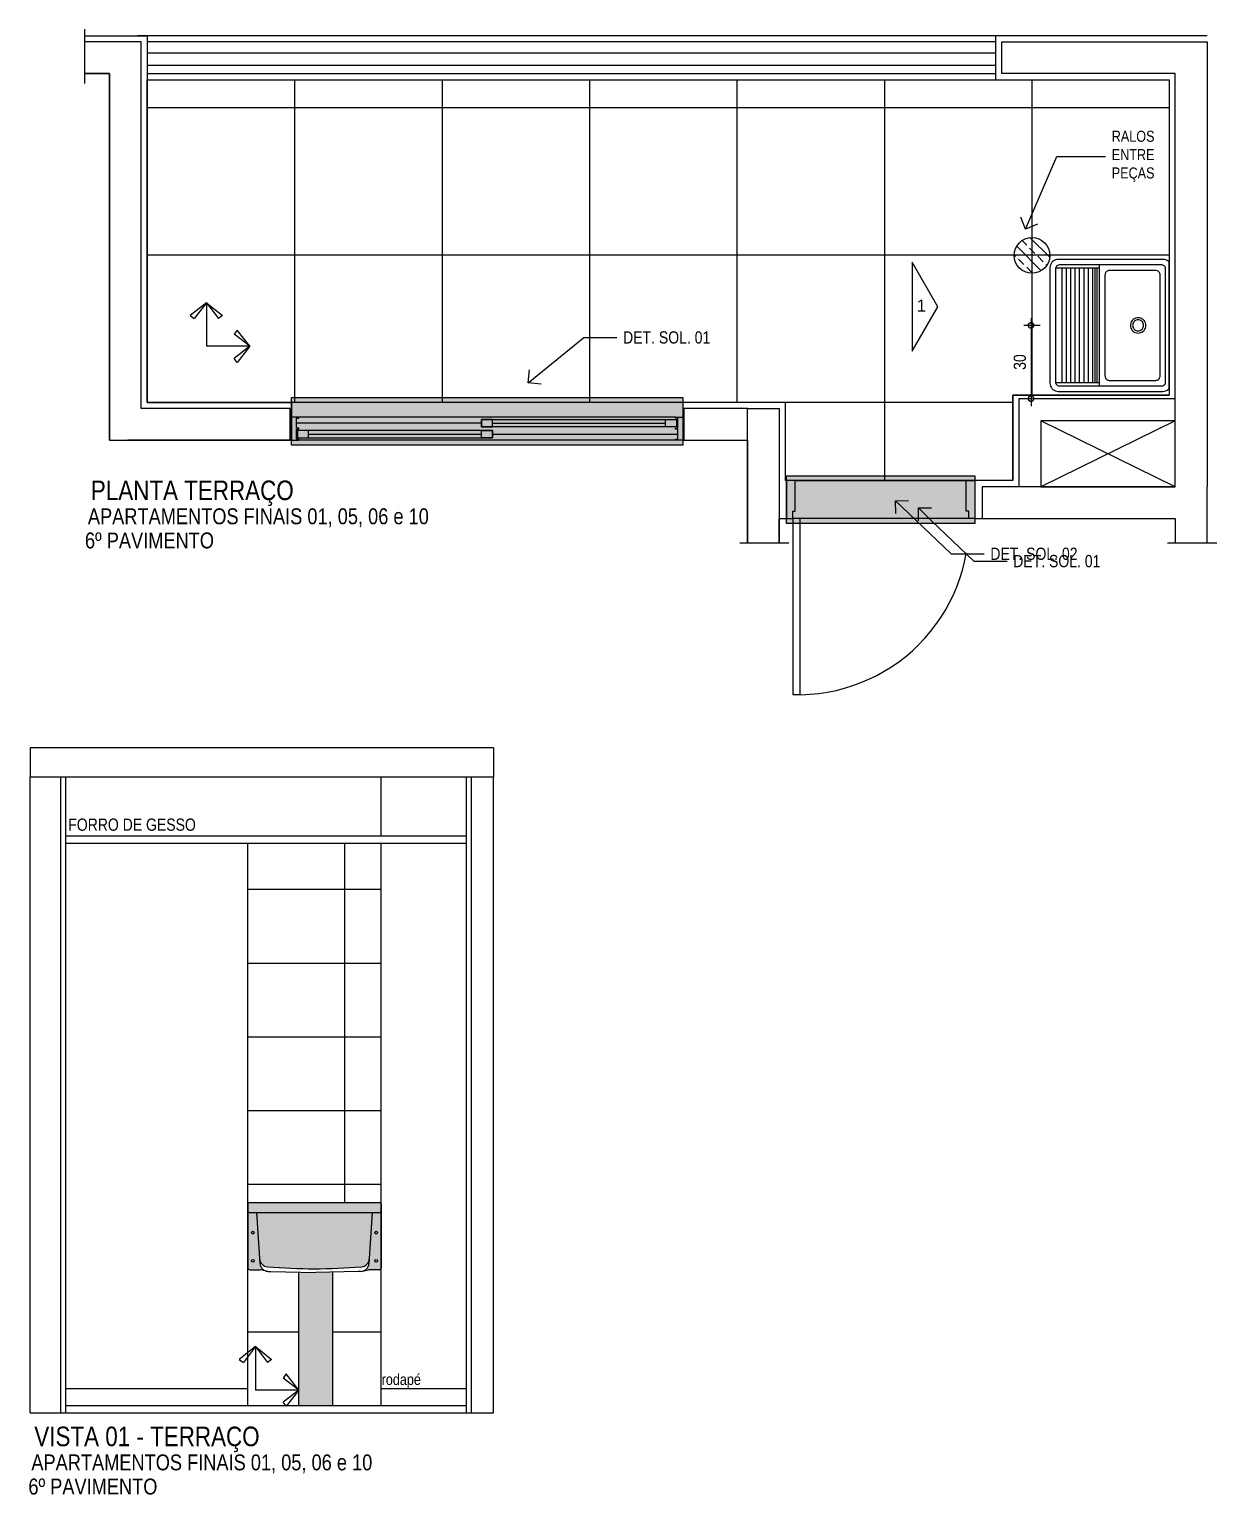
# Model space of a CAD drawing. Header units: metres. Extents: x 3 to 168, y -142 to 28.
# Drawn here: x 46.54 to 51.39, y -0.62 to 5.38 of the extents above; entities that cross this region are included whole.
import ezdxf
from ezdxf import colors
from ezdxf.entities.mleader import LeaderData, LeaderLine
from ezdxf.math import Vec2, Vec3

# ---------------------------------------------------------------- set-up
doc = ezdxf.new("R2010")
doc.units = ezdxf.units.M
doc.linetypes.add('DASHEDX2', pattern=[1.5, 1, -0.5])
for name, color, linetype in [('ARQ-ALV ACAB', 4, 'Continuous'), ('ARQ-ALV OSSO', 5, 'Continuous'), ('ARQ-AUX', 7, 'Continuous'), ('ARQ-AUX1', 1, 'Continuous'), ('ARQ-AUX1 @ 1', 1, 'Continuous'), ('ARQ-AUX2', 2, 'Continuous'), ('ARQ-CAX @ 1', 1, 'Continuous'), ('ARQ-CERÂMICA', 7, 'Continuous'), ('ARQ-DIM', 2, 'Continuous'), ('ARQ-EST', 2, 'Continuous'), ('ARQ-HID', 2, 'Continuous'), ('ARQ-PRJ', 7, 'DASHEDX2'), ('ARQ-SAN', 2, 'Continuous'), ('ARQ-SIM', 1, 'Continuous'), ('ARQ-TXT', 2, 'Continuous')]:
    doc.layers.add(name, color=color, linetype=linetype)
doc.styles.add('Adesa', font='ARIALN.TTF')
doc.styles.add('Arial', font='arial.ttf')
doc.dimstyles.new('ADESA 1-0025', dxfattribs={"dimtxt": 0.05, "dimasz": 0.045, "dimexe": 0.03, "dimexo": 0.04, "dimgap": 0.02, "dimtad": 1, "dimtoh": 1, "dimdec": 0, "dimlfac": 100, "dimzin": 4, "dimtxsty": 'Adesa', "dimblk": 'DOTSMALL', "dimcen": 1, "dimdle": 0.03, "dimclrd": 1, "dimclre": 1, "dimclrt": 256, "dimazin": 1, "dimtm": 1e-09, "dimtfac": 1, "dimtdec": 0, "dimtix": 1, "dimtmove": 2, "dimatfit": 0, "dimldrblk": 'DOTSMALL', "dimfxl": 0.8, "dimtvp": 2, "dimtolj": 1, "dimtzin": 0, "dimarcsym": 0})

# ---------------------------------------------------------------- blocks, each defined once
blk = doc.blocks.new('*U23')
at = {"color": 0, "linetype": 'ByBlock', "ltscale": 0.5}
for points in [[(0.02, -0.045), (0.03, -0.045), (0.03, -0.05), (0.02, -0.05), (0.02, -0.09), (0.03, -0.09), (0.03, -0.095), (0.02, -0.095), (0.02, -0.09), (0.03, -0.09), (0.03, -0.095), (0, -0.095), (0, 0), (0.03, 0), (0.03, -0.005), (0.02, -0.005), (0.02, -0.045)], [(1.58, -0.045), (1.57, -0.045), (1.57, -0.05), (1.58, -0.05), (1.58, -0.09), (1.57, -0.09), (1.57, -0.095), (1.58, -0.095), (1.58, -0.09), (1.57, -0.09), (1.57, -0.095), (1.6, -0.095), (1.6, 0), (1.57, 0), (1.57, -0.005), (1.58, -0.005), (1.58, -0.045)], [(0.025, -0.01), (0.07, -0.01), (0.07, -0.04), (0.025, -0.04)], [(0.8225, -0.01), (0.7775, -0.01), (0.7775, -0.04), (0.8225, -0.04)], [(0.7775, -0.055), (0.8225, -0.055), (0.8225, -0.085), (0.7775, -0.085)], [(1.575, -0.055), (1.53, -0.055), (1.53, -0.085), (1.575, -0.085)]]:
    blk.add_lwpolyline(points, close=True, dxfattribs=at)
at = {"color": 8, "linetype": 'ByBlock', "ltscale": 0.5}
for points in [[(1.57, 0), (0.03, 0)], [(0.8225, -0.025), (1.58, -0.025)], [(0.7775, -0.07), (0.02, -0.07)], [(1.57, -0.095), (0.03, -0.095)]]:
    blk.add_lwpolyline(points, dxfattribs=at)
at = {"color": 7, "linetype": 'ByBlock', "ltscale": 0.5}
for points in [[(0.8225, -0.01), (0.8225, -0.04), (0.025, -0.04), (0.025, -0.01)], [(0.7775, -0.055), (0.7775, -0.085), (1.575, -0.085), (1.575, -0.055)]]:
    blk.add_lwpolyline(points, close=True, dxfattribs=at)
for points in [[(0.07, -0.025), (0.7775, -0.025)], [(0.8225, -0.07), (1.53, -0.07)]]:
    blk.add_lwpolyline(points, dxfattribs=at)
blk = doc.blocks.new('*U24')
for points in [[(-0.025, -0.1), (0, -0.1), (0, -0.07), (0.01, -0.07), (0.01, 0.055), (-0.025, 0.055), (-0.025, -0.1)], [(0.745, -0.1), (0.72, -0.1), (0.72, -0.07), (0.71, -0.07), (0.71, 0.055), (0.745, 0.055), (0.745, -0.1)], [(0, -0.1), (0, -0.8204), (0.03, -0.8204), (0.03, -0.1)]]:
    blk.add_lwpolyline(points, close=True)
at = {"layer": 'ARQ-PRJ'}
blk.add_arc((0.0208, -0.1212), 0.6996, 268.29868, 1.74012, dxfattribs=at)
blk = doc.blocks.new('_DotSmall')
at = {"color": 0, "linetype": 'ByBlock', "const_width": 0.5}
blk.add_lwpolyline([(-0.0625, 0, 1), (0.0625, 0, 1)], format="xyb", close=True, dxfattribs=at)
blk = doc.blocks.new('*D76')
at = {"layer": 'ARQ-DIM', "color": 1, "lineweight": -2, "transparency": 16777216}
for p, q in [((50.6721, 4.166), (50.6047, 4.166)), ((50.6347, 4.196), (50.6347, 3.836)), ((51.185, 3.866), (50.6047, 3.866))]:
    blk.add_line(p, q, dxfattribs=at)
at = {"layer": 'Defpoints', "color": 0, "transparency": 16777216}
for p in [(50.7121, 4.166, 0), (50.6347, 3.866), (51.225, 3.866)]:
    blk.add_point(p, dxfattribs=at)
at = {"layer": 'ARQ-DIM', "color": 1, "lineweight": -2, "transparency": 16777216, "xscale": 0.045, "yscale": 0.045, "zscale": 0.045}
for p, rotation in [((50.6347, 4.166), 90), ((50.6347, 3.866), 270)]:
    blk.add_blockref('_DotSmall', p, dxfattribs=dict(at, rotation=rotation))
at = {"layer": 'ARQ-DIM', "transparency": 16777216, "insert": (50.5892, 4.016), "char_height": 0.05, "attachment_point": 5, "rotation": 90, "style": 'Adesa'}
blk.add_mtext('\\A1;30', dxfattribs=at)
blk = doc.blocks.new('VISTA')
at = {"layer": 'ARQ-SIM'}
blk.add_lwpolyline([(-0.00525, -0.00909), (-0.00525, 0.00909), (0, 0)], close=True, dxfattribs=at)
at = {"layer": 'ARQ-SIM', "color": 5, "style": 'Adesa'}
blk.add_attdef('4', (-0.0019, -0.00135), '', height=0.0025, rotation=90, dxfattribs=at)
blk = doc.blocks.new('A$C43602C2A')
h = blk.add_hatch(color=255)
h.paths.add_polyline_path([(14, 109.7), (0, 109.5), (-14, 109.7), (-14, 0.6), (14, 0.6)])
h.paths.add_polyline_path([(46.3, 158.6), (-48.3, 158.6), (-45.9, 120.5, 0.371221), (-39.5, 114, 0.040301), (37.5, 114, 0.372521), (43.9, 120.6)])
h.paths.add_polyline_path([(53.5, 165.6, 0.414214), (52.5, 166.6), (-54.5, 166.6, 0.414214), (-55.5, 165.6), (-55.5, 159.6, 0.414214), (-54.5, 158.6), (52.5, 158.6, 0.414214), (53.5, 159.6)])
h.paths.add_polyline_path([(53.5, 159.6, -0.414214), (52.5, 158.6), (46.3, 158.6), (43.9, 120.6), (43.6, 116.8, -0.301186), (39, 110.7), (43.3, 111.6), (51.9, 111.6, 0.415833), (53.5, 113.2)])
h.paths.add_polyline_path([(50.6, 142, -1), (48.4, 142, -1)], flags=16)
h.paths.add_polyline_path([(50.6, 119, -1), (48.4, 119, -1)], flags=16)
h.paths.add_polyline_path([(-48.3, 158.6), (-54.5, 158.6, -0.414214), (-55.5, 159.6), (-55.5, 113.2, 0.414214), (-53.9, 111.6), (-45.3, 111.6), (-41, 110.7, -0.298569), (-45.6, 116.8)])
h.paths.add_polyline_path([(-52.6, 142, -1), (-50.4, 142, -1)], flags=16)
h.paths.add_polyline_path([(-50.4, 119, -1), (-52.6, 119, -1)], flags=16)
at = {"layer": 'ARQ-EST'}
for p, q in [((-14, 109.7), (-14, 0.6)), ((14, 0.6), (14, 109.7)), ((-14, 0.6), (14, 0.6))]:
    blk.add_line(p, q, dxfattribs=at)
at = {"layer": 'ARQ-SAN'}
for p, q in [((-55.5, 165.6), (-55.5, 113.2)), ((-54.5, 166.6), (52.5, 166.6)), ((-54.5, 158.6), (52.5, 158.6)), ((-48.3, 158.6), (-45.6, 116.8)), ((46.3, 158.6), (43.6, 116.8)), ((53.5, 165.6), (53.5, 113.2)), ((-36.7, 110.1), (0, 109.5)), ((34.7, 110.1), (0, 109.5))]:
    blk.add_line(p, q, dxfattribs=at)
at = {"layer": 'ARQ-SAN', "ltscale": 0.215}
blk.add_line((-53.9, 111.6), (-45.3, 111.6), dxfattribs=at)
at = {"layer": 'ARQ-SAN', "ltscale": 0.155799}
blk.add_line((-39.2, 110.3), (-45.3, 111.6), dxfattribs=at)
at = {"layer": 'ARQ-SAN', "ltscale": 0.062255}
blk.add_line((-39.2, 110.3), (-36.7, 110.1), dxfattribs=at)
at = {"layer": 'ARQ-SAN', "ltscale": 0.062257}
blk.add_line((37.2, 110.3), (34.7, 110.1), dxfattribs=at)
at = {"layer": 'ARQ-SAN', "ltscale": 0.1558}
blk.add_line((37.2, 110.3), (43.3, 111.6), dxfattribs=at)
at = {"layer": 'ARQ-SAN', "ltscale": 0.214999}
blk.add_line((51.9, 111.6), (43.3, 111.6), dxfattribs=at)
at = {"layer": 'ARQ-SAN'}
for centre in [(-51.5, 142), (49.5, 142), (-51.5, 119), (49.5, 119)]:
    blk.add_circle(centre, 1.1, dxfattribs=at)
for centre, radius, start, end in [((-54.5, 165.6), 1, 90, 180), ((-54.5, 159.6), 1, 180, 270), ((52.5, 165.6), 1, 0, 90), ((52.5, 159.6), 1, 270, 0), ((-38.9, 121), 7, 183.6522, 265.2611), ((36.9, 121), 7, 274.739, 356.3478), ((-53.9, 113.2), 1.6, 180, 270), ((-38.6, 117.3), 7, 183.6522, 265.4326), ((-1, 590.5), 478, 265.3841, 274.6159), ((36.6, 117.3), 7, 274.5674, 356.3478), ((51.9, 113.2), 1.6, 270, 0)]:
    blk.add_arc(centre, radius, start, end, dxfattribs=at)
blk = doc.blocks.new('ARQ-HID-TANQUE')
for p, q in [((-0.2621, -0.0041), (-0.258, 0)), ((-0.258, 0), (0.258, 0)), ((0.258, 0), (0.2621, -0.0041)), ((-0.27, -0.0258), (-0.2695, -0.0199)), ((-0.27, -0.0258), (-0.27, -0.0258)), ((-0.27, -0.4542), (-0.27, -0.0258)), ((-0.2695, -0.0199), (-0.268, -0.0143)), ((-0.268, -0.0143), (-0.2655, -0.009)), ((-0.2655, -0.009), (-0.2621, -0.0041)), ((-0.2475, -0.0328), (-0.2473, -0.0297)), ((-0.2475, -0.0328), (-0.2475, -0.0328)), ((-0.2475, -0.4472), (-0.2475, -0.0328)), ((-0.2473, -0.0297), (-0.2466, -0.0266)), ((-0.2466, -0.0266), (-0.2454, -0.0237)), ((-0.2454, -0.0237), (-0.2439, -0.0211)), ((-0.2439, -0.0211), (-0.242, -0.0189)), ((-0.242, -0.0189), (-0.2398, -0.0171)), ((-0.2398, -0.0171), (-0.2373, -0.0157)), ((-0.2373, -0.0157), (-0.2347, -0.0149)), ((-0.2347, -0.0149), (-0.232, -0.0146)), ((-0.232, -0.0146), (0.232, -0.0146)), ((0.232, -0.0146), (0.2347, -0.0149)), ((0.2347, -0.0149), (0.2373, -0.0157)), ((0.2373, -0.0157), (0.2398, -0.0171)), ((0.2398, -0.0171), (0.242, -0.0189)), ((0.242, -0.0189), (0.2439, -0.0211)), ((0.2439, -0.0211), (0.2454, -0.0237)), ((0.2454, -0.0237), (0.2466, -0.0266)), ((0.2466, -0.0266), (0.2473, -0.0297)), ((0.2473, -0.0297), (0.2475, -0.0328)), ((0.2475, -0.0328), (0.2475, -0.4472)), ((0.2621, -0.0041), (0.2655, -0.009)), ((0.2655, -0.009), (0.268, -0.0143)), ((0.268, -0.0143), (0.2695, -0.0199)), ((0.2695, -0.0199), (0.27, -0.0258)), ((0.27, -0.0258), (0.27, -0.4542)), ((-0.234, -0.2854), (0.234, -0.2854)), ((-0.2695, -0.4601), (-0.27, -0.4542)), ((-0.268, -0.4657), (-0.2695, -0.4601)), ((-0.2655, -0.4711), (-0.268, -0.4657)), ((-0.2621, -0.4759), (-0.2655, -0.4711)), ((-0.258, -0.48), (-0.2621, -0.4759)), ((-0.2473, -0.4504), (-0.2475, -0.4472)), ((-0.2466, -0.4534), (-0.2473, -0.4504)), ((-0.2454, -0.4563), (-0.2466, -0.4534)), ((-0.2439, -0.4589), (-0.2454, -0.4563)), ((-0.242, -0.4611), (-0.2439, -0.4589)), ((-0.2398, -0.463), (-0.242, -0.4611)), ((-0.2373, -0.4643), (-0.2398, -0.463)), ((-0.2347, -0.4651), (-0.2373, -0.4643)), ((-0.232, -0.4654), (-0.2347, -0.4651)), ((0.232, -0.4654), (-0.232, -0.4654)), ((0.2347, -0.4651), (0.232, -0.4654)), ((0.2373, -0.4643), (0.2347, -0.4651)), ((0.2398, -0.463), (0.2373, -0.4643)), ((0.242, -0.4611), (0.2398, -0.463)), ((0.2439, -0.4589), (0.242, -0.4611)), ((0.2454, -0.4563), (0.2439, -0.4589)), ((0.2466, -0.4534), (0.2454, -0.4563)), ((0.2473, -0.4504), (0.2466, -0.4534)), ((0.2475, -0.4472), (0.2473, -0.4504)), ((0.2621, -0.4759), (0.258, -0.48)), ((0.2655, -0.4711), (0.2621, -0.4759)), ((0.268, -0.4657), (0.2655, -0.4711)), ((0.2695, -0.4601), (0.268, -0.4657)), ((0.27, -0.4542), (0.2695, -0.4601)), ((-0.2532, -0.4834), (-0.258, -0.48)), ((-0.2479, -0.4859), (-0.2532, -0.4834)), ((-0.2422, -0.4874), (-0.2479, -0.4859)), ((-0.2364, -0.4879), (-0.2422, -0.4874)), ((0.2364, -0.4879), (-0.2364, -0.4879)), ((0.2422, -0.4874), (0.2364, -0.4879)), ((0.2479, -0.4859), (0.2422, -0.4874)), ((0.2532, -0.4834), (0.2479, -0.4859)), ((0.258, -0.48), (0.2532, -0.4834))]:
    blk.add_line(p, q)
at = {"color": 7}
for p, q in [((-0.225, -0.0544), (-0.2247, -0.0514)), ((-0.225, -0.0544), (-0.225, -0.0544)), ((-0.225, -0.2456), (-0.225, -0.0544)), ((-0.2247, -0.0514), (-0.2238, -0.0485)), ((-0.2238, -0.0485), (-0.2223, -0.0458)), ((-0.2223, -0.0458), (-0.2203, -0.0433)), ((-0.2203, -0.0433), (-0.2179, -0.0412)), ((-0.2179, -0.0412), (-0.215, -0.0394)), ((-0.215, -0.0394), (-0.2118, -0.0382)), ((-0.2118, -0.0382), (-0.2085, -0.0374)), ((-0.2085, -0.0374), (-0.205, -0.0371)), ((-0.205, -0.0371), (0.205, -0.0371)), ((0.205, -0.0371), (0.2085, -0.0374)), ((0.2085, -0.0374), (0.2118, -0.0382)), ((0.2118, -0.0382), (0.215, -0.0394)), ((0.215, -0.0394), (0.2179, -0.0412)), ((0.2179, -0.0412), (0.2203, -0.0433)), ((0.2203, -0.0433), (0.2223, -0.0458)), ((0.2223, -0.0458), (0.2238, -0.0485)), ((0.2238, -0.0485), (0.2247, -0.0514)), ((0.2247, -0.0514), (0.225, -0.0544)), ((0.225, -0.0544), (0.225, -0.2456)), ((-0.031, -0.1217), (-0.0296, -0.1164)), ((-0.0296, -0.1164), (-0.0273, -0.1114)), ((-0.0273, -0.1114), (-0.0241, -0.1069)), ((-0.0241, -0.1069), (-0.0202, -0.103)), ((-0.0222, -0.1232), (-0.0211, -0.1194)), ((-0.0211, -0.1194), (-0.0195, -0.1159)), ((-0.0202, -0.103), (-0.0158, -0.0999)), ((-0.0195, -0.1159), (-0.0172, -0.1127)), ((-0.0172, -0.1127), (-0.0145, -0.1099)), ((-0.0158, -0.0999), (-0.0108, -0.0975)), ((-0.0145, -0.1099), (-0.0113, -0.1076)), ((-0.0113, -0.1076), (-0.0077, -0.106)), ((-0.0108, -0.0975), (-0.0055, -0.0961)), ((-0.0077, -0.106), (-0.0039, -0.105)), ((-0.0055, -0.0961), (0, -0.0956)), ((-0.0039, -0.105), (0, -0.1046)), ((0, -0.0956), (0.0055, -0.0961)), ((0, -0.1046), (0.0039, -0.105)), ((0.0039, -0.105), (0.0077, -0.106)), ((0.0055, -0.0961), (0.0108, -0.0975)), ((0.0077, -0.106), (0.0113, -0.1076)), ((0.0108, -0.0975), (0.0158, -0.0999)), ((0.0113, -0.1076), (0.0145, -0.1099)), ((0.0145, -0.1099), (0.0172, -0.1127)), ((0.0158, -0.0999), (0.0202, -0.103)), ((0.0172, -0.1127), (0.0195, -0.1159)), ((0.0195, -0.1159), (0.0211, -0.1194)), ((0.0202, -0.103), (0.0241, -0.1069)), ((0.0211, -0.1194), (0.0222, -0.1232)), ((0.0241, -0.1069), (0.0273, -0.1114)), ((0.0273, -0.1114), (0.0296, -0.1164)), ((0.0296, -0.1164), (0.031, -0.1217)), ((-0.0315, -0.1271), (-0.031, -0.1217)), ((-0.031, -0.1326), (-0.0315, -0.1271)), ((-0.0296, -0.1379), (-0.031, -0.1326)), ((-0.0273, -0.1429), (-0.0296, -0.1379)), ((-0.0241, -0.1474), (-0.0273, -0.1429)), ((-0.0202, -0.1513), (-0.0241, -0.1474)), ((-0.0225, -0.1271), (-0.0222, -0.1232)), ((-0.0222, -0.131), (-0.0225, -0.1271)), ((-0.0211, -0.1348), (-0.0222, -0.131)), ((-0.0195, -0.1384), (-0.0211, -0.1348)), ((-0.0158, -0.1544), (-0.0202, -0.1513)), ((-0.0172, -0.1416), (-0.0195, -0.1384)), ((-0.0145, -0.1444), (-0.0172, -0.1416)), ((-0.0108, -0.1567), (-0.0158, -0.1544)), ((-0.0113, -0.1466), (-0.0145, -0.1444)), ((-0.0077, -0.1483), (-0.0113, -0.1466)), ((-0.0055, -0.1582), (-0.0108, -0.1567)), ((-0.0039, -0.1493), (-0.0077, -0.1483)), ((0, -0.1586), (-0.0055, -0.1582)), ((0, -0.1496), (-0.0039, -0.1493)), ((0.0039, -0.1493), (0, -0.1496)), ((0.0055, -0.1582), (0, -0.1586)), ((0.0077, -0.1483), (0.0039, -0.1493)), ((0.0108, -0.1567), (0.0055, -0.1582)), ((0.0113, -0.1466), (0.0077, -0.1483)), ((0.0158, -0.1544), (0.0108, -0.1567)), ((0.0145, -0.1444), (0.0113, -0.1466)), ((0.0172, -0.1416), (0.0145, -0.1444)), ((0.0202, -0.1513), (0.0158, -0.1544)), ((0.0195, -0.1384), (0.0172, -0.1416)), ((0.0211, -0.1348), (0.0195, -0.1384)), ((0.0241, -0.1474), (0.0202, -0.1513)), ((0.0222, -0.131), (0.0211, -0.1348)), ((0.0222, -0.1232), (0.0225, -0.1271)), ((0.0225, -0.1271), (0.0222, -0.131)), ((0.0273, -0.1429), (0.0241, -0.1474)), ((0.0296, -0.1379), (0.0273, -0.1429)), ((0.031, -0.1326), (0.0296, -0.1379)), ((0.031, -0.1217), (0.0315, -0.1271)), ((0.0315, -0.1271), (0.031, -0.1326)), ((-0.2475, -0.2854), (0.2475, -0.2854)), ((-0.234, -0.4654), (-0.234, -0.2854)), ((-0.234, -0.2944), (0.234, -0.2944)), ((-0.234, -0.2944), (0.234, -0.2944)), ((-0.2247, -0.2486), (-0.225, -0.2456)), ((-0.2238, -0.2515), (-0.2247, -0.2486)), ((-0.2223, -0.2542), (-0.2238, -0.2515)), ((-0.2203, -0.2567), (-0.2223, -0.2542)), ((-0.2179, -0.2588), (-0.2203, -0.2567)), ((-0.215, -0.2606), (-0.2179, -0.2588)), ((-0.2118, -0.2618), (-0.215, -0.2606)), ((-0.2085, -0.2626), (-0.2118, -0.2618)), ((-0.205, -0.2629), (-0.2085, -0.2626)), ((0.205, -0.2629), (-0.205, -0.2629)), ((0.2085, -0.2626), (0.205, -0.2629)), ((0.2118, -0.2618), (0.2085, -0.2626)), ((0.215, -0.2606), (0.2118, -0.2618)), ((0.2179, -0.2588), (0.215, -0.2606)), ((0.2203, -0.2567), (0.2179, -0.2588)), ((0.2223, -0.2542), (0.2203, -0.2567)), ((0.2238, -0.2515), (0.2223, -0.2542)), ((0.2247, -0.2486), (0.2238, -0.2515)), ((0.225, -0.2456), (0.2247, -0.2486)), ((0.234, -0.2854), (0.234, -0.4654)), ((-0.234, -0.3034), (0.234, -0.3034)), ((-0.234, -0.3124), (0.234, -0.3124)), ((-0.234, -0.3304), (0.234, -0.3304)), ((-0.234, -0.3484), (0.234, -0.3484)), ((-0.234, -0.3664), (0.234, -0.3664)), ((-0.234, -0.3844), (0.234, -0.3844)), ((-0.234, -0.4024), (0.234, -0.4024)), ((-0.234, -0.4204), (0.234, -0.4204)), ((-0.234, -0.4384), (0.234, -0.4384))]:
    blk.add_line(p, q, dxfattribs=at)
blk = doc.blocks.new('Seta para pag.piso')
for p, q in [((0, 0.1126), (-0.0418, 0.0796)), ((-0.0418, 0.0796), (-0.0312, 0.0715)), ((0, 0.1126), (-0.0312, 0.0715)), ((0, 0.1126), (0, 0)), ((0, 0.1126), (0.0418, 0.0795)), ((0, 0.1126), (0.0312, 0.0715)), ((0.0418, 0.0795), (0.0312, 0.0715)), ((-0.1126, 0), (-0.0795, 0.0418)), ((-0.0795, 0.0418), (-0.0715, 0.0312)), ((-0.1126, 0), (-0.0715, 0.0312)), ((-0.1126, 0), (0, 0)), ((-0.1126, 0), (-0.0796, -0.0418)), ((-0.1126, 0), (-0.0715, -0.0312)), ((-0.0796, -0.0418), (-0.0715, -0.0312))]:
    blk.add_line(p, q)
blk = doc.blocks.new('PL RALO')
at = {"layer": 'ARQ-AUX2'}
h = blk.add_hatch(dxfattribs=at)
h.set_pattern_fill('BRASS', color=8, scale=0.01, angle=315)
h.set_pattern_definition([(315, (-278.116365, 1040.018154), (0.0449012806, 0.0449012806), []), (315, (-278.093914, 1040.040605), (0.0449012806, 0.0449012806), [0.03175, -0.015875])])
edge = h.paths.add_edge_path()
edge.add_arc((0, 0), 0.0729, 270, 630)
blk.add_circle((0, 0), 0.0729, dxfattribs=at)
blk = doc.blocks.new('_Open90')
at = {"color": 0, "linetype": 'ByBlock', "lineweight": -2}
for p, q in [((0, 0), (-1, 0)), ((-0.5, 0.5), (0, 0)), ((0, 0), (-0.5, -0.5))]:
    blk.add_line(p, q, dxfattribs=at)
blk = doc.blocks.new('AREAS MOLHADAS')
at = {"layer": 'ARQ-AUX1'}
h = blk.add_hatch(color=254, dxfattribs=at)
h.dxf.hatch_style = 1
h.paths.add_polyline_path([(47.61, 3.871), (49.21, 3.871), (49.21, 3.676), (47.61, 3.676)])
h = blk.add_hatch(color=254, dxfattribs=at)
h.dxf.hatch_style = 1
h.paths.add_polyline_path([(49.635, 3.551), (50.405, 3.551), (50.405, 3.356), (49.635, 3.356)])
at = {"layer": 'ARQ-CERÂMICA'}
h = blk.add_hatch(dxfattribs=at)
h.set_pattern_fill('NET', color=256, scale=0.19)
h.set_pattern_definition([(0, (47.02, 3.851), (0, 0.60325), []), (90, (47.02, 3.851), (-0.60325, 4e-17), [])])
h.paths.add_polyline_path([(51.2, 5.171), (51.2, 3.881), (50.5599, 3.881), (50.5599, 3.531), (49.63, 3.5311), (49.63, 3.851), (47.02, 3.851), (47.02, 5.171)])
h = blk.add_hatch(dxfattribs=at)
h.set_pattern_fill('LINE', color=256, scale=0.095)
h.set_pattern_definition([(0, (47.43126, -0.25235), (0, 0.301625), [])])
edge = h.paths.add_edge_path()
edge.add_arc((47.9683, 0.3106), 0.008, -90, 0, ccw=False)
edge.add_line((47.9683, 0.3026), (47.9253, 0.3026))
edge.add_line((47.9253, 0.3026), (47.9037, 0.298))
edge.add_arc((47.892, 0.331), 0.035, 274.56737, 289.5507, ccw=False)
edge.add_line((47.8948, 0.2961), (47.8824, 0.2951))
edge.add_line((47.8824, 0.2951), (47.7788, 0.2933))
edge.add_line((47.7788, 0.2933), (47.7788, -0.2524))
edge.add_line((47.7788, -0.2524), (47.9763, -0.2524))
edge.add_line((47.9763, -0.2524), (47.9763, 0.3106))
edge = h.paths.add_edge_path()
edge.add_line((47.9763, 2.0476), (47.4313, 2.0476))
edge.add_line((47.4313, 2.0476), (47.4313, -0.2524))
edge.add_line((47.4313, -0.2524), (47.6388, -0.2524))
edge.add_line((47.6388, -0.2524), (47.6388, 0.2932))
edge.add_line((47.6388, 0.2932), (47.5167, 0.2953))
edge.add_line((47.5167, 0.2953), (47.4823, 0.3026))
edge.add_line((47.4823, 0.3026), (47.4393, 0.3026))
edge.add_arc((47.4393, 0.3106), 0.008, 180, 270, ccw=False)
edge.add_line((47.4313, 0.3106), (47.4313, 0.5776))
edge.add_line((47.4313, 0.5776), (47.9763, 0.5776))
edge.add_line((47.9763, 0.5776), (47.9763, 2.0476))
h = blk.add_hatch(dxfattribs=at)
h.set_pattern_fill('LINE', color=256, scale=0.125, angle=90)
h.set_pattern_definition([(90, (47.43126, -0.25235), (-0.396875, 2e-17), [])])
edge = h.paths.add_edge_path()
edge.add_line((47.9763, 2.0476), (47.4313, 2.0476))
edge.add_line((47.4313, 2.0476), (47.4313, -0.2524))
edge.add_line((47.4313, -0.2524), (47.6388, -0.2524))
edge.add_line((47.6388, -0.2524), (47.6388, 0.2932))
edge.add_line((47.6388, 0.2932), (47.5167, 0.2953))
edge.add_line((47.5167, 0.2953), (47.5127, 0.2961))
edge.add_arc((47.5155, 0.331), 0.035, 250.44946, 265.43768, ccw=False)
edge.add_line((47.5038, 0.298), (47.4823, 0.3026))
edge.add_line((47.4823, 0.3026), (47.4393, 0.3026))
edge.add_arc((47.4393, 0.3106), 0.008, 180, 270, ccw=False)
edge.add_line((47.4313, 0.3106), (47.4313, 0.5726))
edge.add_arc((47.4363, 0.5726), 0.005, 90, 180.00001, ccw=False)
edge.add_line((47.4363, 0.5776), (47.9763, 0.5776))
edge.add_line((47.9763, 0.5776), (47.9763, 2.0476))
at = {"layer": 'ARQ-ALV ACAB'}
for p, q in [((50.4901, 5.351, 0), (46.98, 5.351, 0)), ((51.355, 5.351, 0), (50.4901, 5.351, 0)), ((50.4901, 5.351, 0), (50.4901, 5.171, 0)), ((47.02, 5.171, 0), (50.4901, 5.171, 0)), ((50.4901, 5.171, 0), (51.2, 5.171, 0)), ((51.2, 5.171, 0), (51.2, 4.091, 0)), ((50.5599, 3.531, 0), (50.5599, 3.881, 0)), ((50.5599, 3.881, 0), (51.2, 3.881, 0)), ((50.405, 3.531, 0), (50.405, 3.376, 0)), ((50.405, 3.376, 0), (51.2, 3.376, 0)), ((46.6863, -0.2824, 0), (46.6863, 2.3176, 0)), ((48.3263, -0.2824, 0), (48.3263, 2.3176, 0)), ((46.6863, -0.2524, 0), (48.3263, -0.2524, 0))]:
    blk.add_line(p, q, dxfattribs=at)
at = {"layer": 'ARQ-ALV ACAB', "elevation": 0}
for points in [[(46.7638, 5.351), (47.02, 5.351), (47.02, 3.851), (47.61, 3.851), (47.61, 3.696), (46.94, 3.696)], [(46.865, 3.696), (46.865, 5.196), (46.7638, 5.196)], [(51.2, 4.424), (51.2, 3.881)], [(49.605, 3.2765), (49.605, 3.376), (49.61, 3.376), (49.635, 3.376), (49.635, 3.531), (49.63, 3.531), (49.63, 3.851), (49.21, 3.851), (49.21, 3.696), (49.475, 3.696), (49.475, 3.2765)], [(50.56, 3.531), (50.405, 3.531)]]:
    blk.add_lwpolyline(points, dxfattribs=at)
at = {"layer": 'ARQ-ALV OSSO'}
for p, q in [((46.5412, -0.2824, 0), (46.5412, 2.3176, 0)), ((46.6663, -0.2824, 0), (46.6663, 2.3176, 0)), ((48.3463, -0.2824, 0), (48.3463, 2.3176, 0)), ((48.4363, -0.2824, 0), (48.4363, 2.3176, 0)), ((46.5412, -0.2824, 0), (48.4363, -0.2824, 0))]:
    blk.add_line(p, q, dxfattribs=at)
for points in [[(46.7638, 5.196), (46.865, 5.196), (46.865, 3.696), (47.6049, 3.696), (47.6049, 3.826), (46.995, 3.826), (46.995, 5.326), (46.7638, 5.326)], [(49.475, 3.826), (49.2149, 3.826), (49.2149, 3.696), (49.475, 3.696)], [(49.475, 3.2765), (49.475, 3.826), (49.605, 3.826), (49.605, 3.2765)], [(51.355, 3.2765), (51.355, 3.506)]]:
    blk.add_lwpolyline(points, dxfattribs=at)
at = {"layer": 'ARQ-ALV OSSO', "elevation": 0}
for points in [[(51.225, 3.506), (51.225, 5.196), (50.515, 5.196), (50.515, 5.326), (51.355, 5.326), (51.355, 3.506)], [(51.225, 3.866), (50.5849, 3.866), (50.5849, 3.506)], [(49.45, 3.831), (49.45, 3.831)], [(51.225, 3.506), (50.435, 3.506), (50.435, 3.376), (51.2246, 3.376), (51.2246, 3.2765)]]:
    blk.add_lwpolyline(points, dxfattribs=at)
blk.add_lwpolyline([(51.225, 3.506), (51.225, 3.776), (50.6749, 3.776), (50.6749, 3.506)], close=True, dxfattribs=at)
at = {"layer": 'ARQ-AUX'}
for p, q in [((50.4901, 5.326, 0), (47.02, 5.326, 0)), ((47.02, 5.196, 0), (50.4901, 5.196, 0))]:
    blk.add_line(p, q, dxfattribs=at)
at = {"layer": 'ARQ-AUX', "elevation": 0}
for points in [[(46.7638, 5.3772), (46.7638, 5.1561)], [(49.4441, 3.2765), (49.6447, 3.2765)], [(51.1936, 3.2765), (51.3942, 3.2765)]]:
    blk.add_lwpolyline(points, dxfattribs=at)
at = {"layer": 'ARQ-AUX1'}
for p, q in [((46.6863, 2.0776, 0), (48.3263, 2.0776, 0)), ((46.6863, 2.0476, 0), (48.3263, 2.0476, 0))]:
    blk.add_line(p, q, dxfattribs=at)
at = {"layer": 'ARQ-AUX1', "elevation": 0}
for points in [[(47.61, 3.851), (47.61, 3.871), (49.21, 3.871)], [(49.635, 3.531), (49.635, 3.551), (50.405, 3.551)]]:
    blk.add_lwpolyline(points, dxfattribs=at)
for points in [[(47.61, 3.871), (49.21, 3.871), (49.21, 3.676), (47.61, 3.676)], [(49.635, 3.551), (50.405, 3.551), (50.405, 3.356), (49.635, 3.356)]]:
    blk.add_lwpolyline(points, close=True, dxfattribs=at)
at = {"layer": 'ARQ-AUX2'}
for p, q in [((48.4363, 2.4376, 0), (46.5412, 2.4376, 0)), ((48.4363, 2.3176, 0), (46.5412, 2.3176, 0)), ((47.9763, 2.0776, 0), (47.9763, 2.3176, 0)), ((47.9763, -0.2524, 0), (47.9763, 2.0476, 0))]:
    blk.add_line(p, q, dxfattribs=at)
at = {"layer": 'ARQ-AUX2', "elevation": 0}
for points in [[(47.02, 5.281), (50.4901, 5.281)], [(47.02, 5.231), (50.4901, 5.231)], [(46.5412, 2.4376), (46.5412, 2.3176)], [(48.4363, 2.4376), (48.4363, 2.3176)]]:
    blk.add_lwpolyline(points, dxfattribs=at)
at = {"layer": 'ARQ-CERÂMICA'}
for p, q in [((47.4313, -0.2524, 0), (47.4313, 2.0476, 0)), ((46.6863, -0.1824, 0), (47.4313, -0.1824, 0)), ((47.9763, -0.1824, 0), (48.3263, -0.1824, 0))]:
    blk.add_line(p, q, dxfattribs=at)
at = {"layer": 'ARQ-CERÂMICA', "elevation": 0}
blk.add_lwpolyline([(51.2, 5.171), (51.2, 3.881), (50.5599, 3.881), (50.5599, 3.531), (49.63, 3.5311), (49.63, 3.851), (47.02, 3.851), (47.02, 5.171)], close=True, dxfattribs=at)
for points in [[(49.67, 3.531), (50.37, 3.531)], [(50.38, 3.376), (49.66, 3.376)]]:
    blk.add_lwpolyline(points, dxfattribs=at)
at = {"layer": 'ARQ-SIM', "elevation": 0}
for points in [[(51.225, 3.506), (50.6749, 3.776)], [(51.225, 3.776), (50.6749, 3.506)]]:
    blk.add_lwpolyline(points, dxfattribs=at)
at = {"layer": 'ARQ-AUX1 @ 1', "xscale": -1, "rotation": 180}
blk.add_blockref('*U23', (47.61, 3.696, 0), dxfattribs=at)
at = {"layer": 'ARQ-AUX2', "xscale": 0.005, "yscale": 0.005, "zscale": 0.005}
blk.add_blockref('A$C43602C2A', (47.7088, -0.2553, 0), dxfattribs=at)
at = {"layer": 'ARQ-CAX @ 1'}
blk.add_blockref('*U24', (49.66, 3.476, 0), dxfattribs=at)
at = {"layer": 'ARQ-CERÂMICA'}
blk.add_blockref('PL RALO', (50.6386, 4.4523), dxfattribs=at)
at = {"layer": 'ARQ-CERÂMICA', "xscale": 1.58230973583663, "yscale": 1.58230973583663, "zscale": 1.58230973583663, "rotation": 270}
for p in [(47.2616, 4.0805), (47.4623, -0.1895, 0)]:
    blk.add_blockref('Seta para pag.piso', p, dxfattribs=at)
at = {"layer": 'ARQ-HID', "extrusion": (0, 0, -1), "zscale": -1.000000000000001, "rotation": 90}
blk.add_blockref('ARQ-HID-TANQUE', (-51.2, 4.166, 0), dxfattribs=at)
at = {"layer": 'ARQ-SIM', "ltscale": 0.03}
ref = blk.add_blockref('VISTA', (50.2541, 4.2425, 0), dxfattribs=dict(at, xscale=-20.00000000011565, yscale=20.00000000011565, zscale=20.00000000011565, rotation=180))
ref.add_attrib('4', '1', (50.1669, 4.2219, 0), dxfattribs={"color": 3, "height": 0.05, "style": 'Arial'})
at = {"layer": 'ARQ-TXT', "ltscale": 0.5, "style": 'Adesa'}
for s, p in [('PLANTA TERRAÇO', (46.7892, 3.4514, 0)), ('VISTA 01 - TERRAÇO', (46.5579, -0.4187, 0))]:
    blk.add_text(s, height=0.08, dxfattribs=at).set_placement(p)
at = {"layer": 'ARQ-TXT', "style": 'Adesa'}
for s, height, p in [('APARTAMENTOS FINAIS 01, 05, 06 e 10', 0.065, (46.7771, 3.3526, 108.9697)), ('6º PAVIMENTO', 0.065, (46.765, 3.2538, 217.9394)), ('FORRO DE GESSO', 0.05, (46.6967, 2.0988, 108.9697)), ('rodapé', 0.045, (47.9786, -0.1683, 108.9697)), ('APARTAMENTOS FINAIS 01, 05, 06 e 10', 0.065, (46.5458, -0.5175, 108.9697)), ('6º PAVIMENTO', 0.065, (46.5337, -0.6163, 217.9394))]:
    blk.add_text(s, height=height, dxfattribs=at).set_placement(p)
at = {"layer": 'ARQ-DIM'}
dim = blk.add_linear_dim(base=(50.6347, 3.866, 0), p1=(50.7121, 4.166, 0), p2=(51.225, 3.866, 0), angle=90, dimstyle='ADESA 1-0025', dxfattribs=at)
dim.commit()
dim.dimension.update_dxf_attribs({"geometry": '*D76', "text_midpoint": (50.5892, 4.016, 0)})
at = {"layer": 'ARQ-SIM'}
ml = blk.add_multileader_mtext('Standard', dxfattribs=at)
ml.set_content('RALOS ENTRE PEÇAS', color=2, style='Adesa')
ml.set_leader_properties(color=256)
ml.set_arrow_properties(name='OPEN90')
ml.build(insert=Vec2(0, 0))
ml.multileader.update_dxf_attribs({"text_left_attachment_type": 2, "text_right_attachment_type": 2, "dogleg_length": 0.2, "arrow_head_size": 0.075})
ctx = ml.context
ctx.base_point, ctx.char_height, ctx.arrow_head_size, ctx.landing_gap_size, ctx.plane_origin = Vec3(50.94, 4.8574), 0.045, 0.075, 0.025, Vec3(50.7397, 4.3686)
ctx.left_attachment, ctx.right_attachment = 2, 2
notes = []
notes.append((ctx, [(0, (1, 1, 0), (50.74, 4.8574), (1, 0), 0.2, [(0, [(50.6123, 4.5599)], 0, [])])]))
ctx.mtext.insert, ctx.mtext.width, ctx.mtext.flow_direction = Vec3(50.965, 4.9622), 0.142536, 5
ml = blk.add_multileader_mtext('Standard', dxfattribs=at)
ml.set_content('DET. SOL. 01', color=2, style='Adesa')
ml.set_leader_properties(color=256)
ml.set_arrow_properties(name='OPEN90')
ml.build(insert=Vec2(0, 0))
ml.multileader.update_dxf_attribs({"text_left_attachment_type": 2, "text_right_attachment_type": 2, "dogleg_length": 0.2, "arrow_head_size": 0.075})
ctx = ml.context
ctx.base_point, ctx.char_height, ctx.arrow_head_size, ctx.landing_gap_size, ctx.plane_origin = Vec3(48.9412, 4.116, 0), 0.05, 0.075, 0.025, Vec3(48.5079, 3.816, 0)
ctx.left_attachment, ctx.right_attachment = 2, 2
notes.append((ctx, [(0, (1, 1, 0), (48.8054, 4.116, 0), (1, 0), 0.1358, [(0, [(48.5781, 3.9309, 0)], 0, [])])]))
ctx.mtext.insert, ctx.mtext.flow_direction = Vec3(48.9662, 4.1418, 0), 5
ml = blk.add_multileader_mtext('Standard', dxfattribs=at)
ml.set_content('DET. SOL. 02', color=2, style='Adesa')
ml.set_leader_properties(color=256)
ml.set_arrow_properties(name='OPEN90')
ml.build(insert=Vec2(0, 0))
ml.multileader.update_dxf_attribs({"text_left_attachment_type": 2, "text_right_attachment_type": 2, "dogleg_length": 0.2, "arrow_head_size": 0.075})
ctx = ml.context
ctx.base_point, ctx.char_height, ctx.arrow_head_size, ctx.landing_gap_size, ctx.plane_origin = Vec3(50.4434, 3.2309), 0.05, 0.075, 0.025, Vec3(50.0101, 2.9309)
ctx.left_attachment, ctx.right_attachment = 2, 2
notes.append((ctx, [(0, (1, 1, 0), (50.3076, 3.2309), (1, 0), 0.1358, [(0, [(50.0804, 3.449)], 0, [])])]))
ctx.mtext.insert, ctx.mtext.flow_direction = Vec3(50.4684, 3.2568), 5
ml = blk.add_multileader_mtext('Standard', dxfattribs=at)
ml.set_content('DET. SOL. 01', color=2, style='Adesa')
ml.set_leader_properties(color=256)
ml.set_arrow_properties(name='OPEN90')
ml.build(insert=Vec2(0, 0))
ml.multileader.update_dxf_attribs({"text_left_attachment_type": 2, "text_right_attachment_type": 2, "dogleg_length": 0.2, "arrow_head_size": 0.075})
ctx = ml.context
ctx.base_point, ctx.char_height, ctx.arrow_head_size, ctx.landing_gap_size, ctx.plane_origin = Vec3(50.537, 3.201), 0.05, 0.075, 0.025, Vec3(50.1037, 2.901)
ctx.left_attachment, ctx.right_attachment = 2, 2
notes.append((ctx, [(0, (1, 1, 0), (50.4012, 3.201), (1, 0), 0.1358, [(0, [(50.174, 3.4191)], 0, [])])]))
ctx.mtext.insert, ctx.mtext.flow_direction = Vec3(50.562, 3.2269), 5
for ctx, leaders in notes:
    for number, flags, end, landing, length, lines in leaders:
        leader = LeaderData()
        leader.index, (leader.has_last_leader_line, leader.has_dogleg_vector, leader.attachment_direction) = number, flags
        leader.last_leader_point, leader.dogleg_vector, leader.dogleg_length = Vec3(end), Vec3(landing), length
        for number, points, colour, breaks in lines:
            line = LeaderLine()
            line.index, line.vertices, line.color, line.breaks = number, Vec3.list(points), colors.encode_raw_color(colour), breaks
            leader.lines.append(line)
        ctx.leaders.append(leader)

msp = doc.modelspace()

# ---------------------------------------------------------------- block references
msp.add_blockref('AREAS MOLHADAS', (0, 0))

doc.saveas('drawing.dxf')
